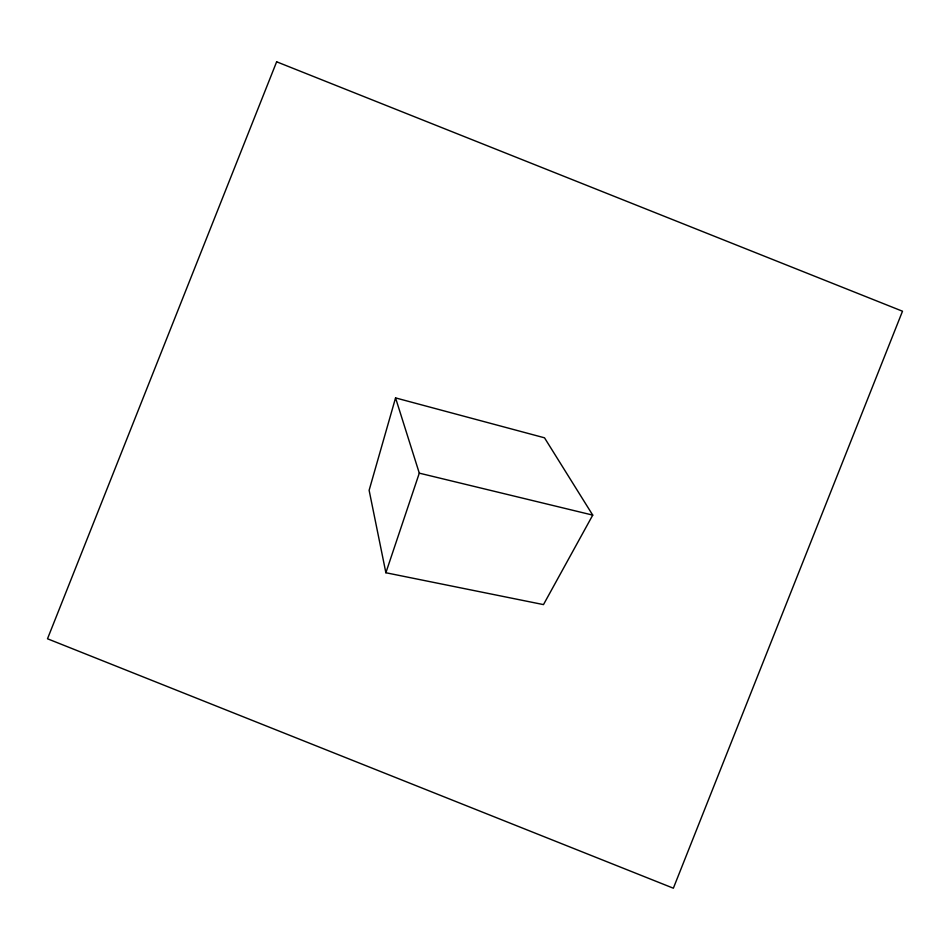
<?xml version="1.0" encoding="UTF-8"?>
<svg xmlns="http://www.w3.org/2000/svg" width="950" height="950" viewBox="0 0 950 950"><rect width="100%" height="100%" fill="white"/><g stroke="black" fill="none" stroke-linecap="round" stroke-linejoin="round"><path stroke-width="1.43" d="M395.556 397.907L369.122 490.307L385.878 572.743L543.483 604.604L592.741 515.126L544.504 437.808L395.556 397.907L419.294 473.147L385.878 572.743M419.294 473.147L592.741 515.114M276.64 61.797L47.5 638.78L673.36 888.203L902.5 311.22L276.64 61.797"/></g></svg>
